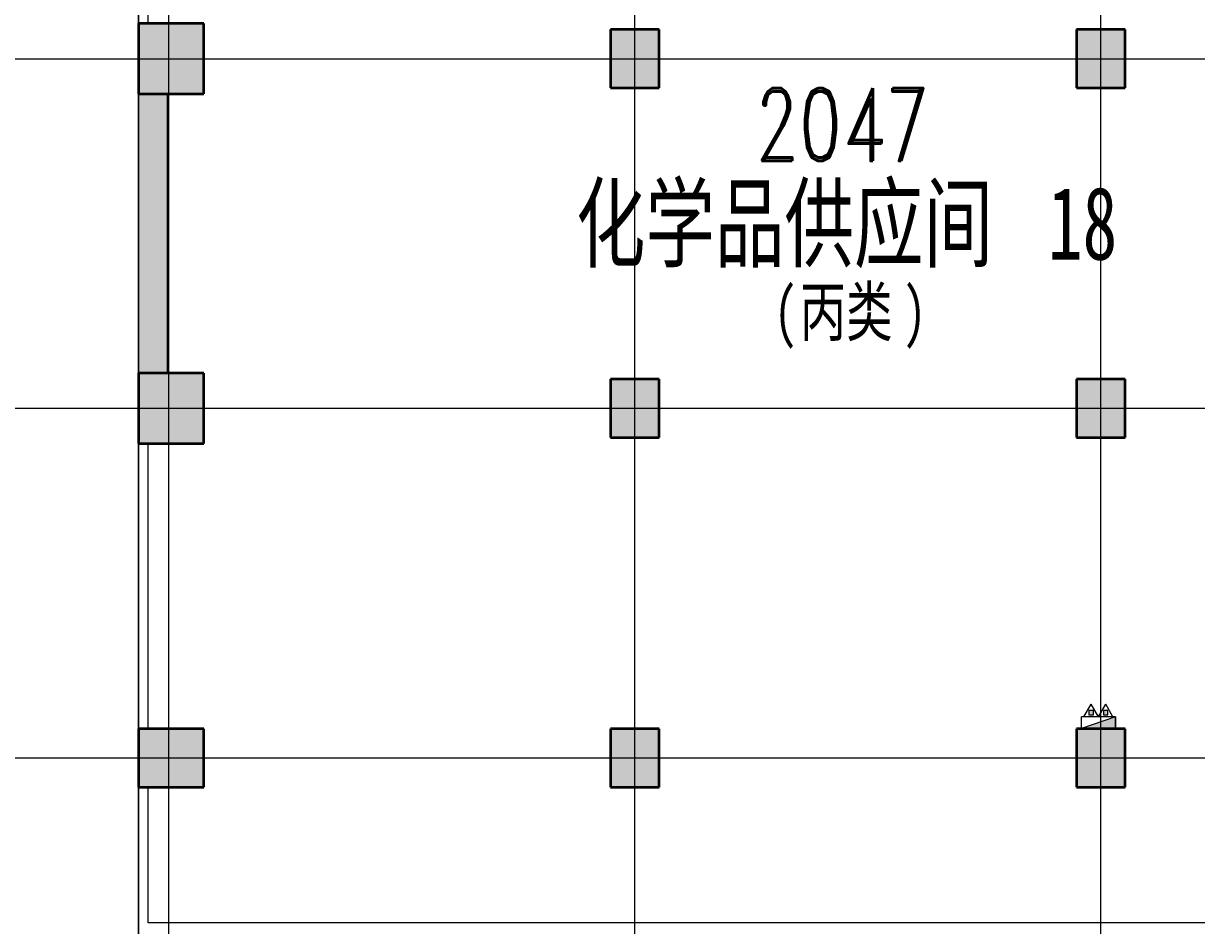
# Model space of a CAD drawing. Header units: millimetres. Extents: x -172041 to 399210, y -31706 to 192400.
# Drawn here: x 241807 to 265971, y 32548 to 51125 of the extents above; entities that cross this region are included whole.
import ezdxf

# ---------------------------------------------------------------- set-up
doc = ezdxf.new("R2010")
doc.units = ezdxf.units.MM
doc.linetypes.add('轴网线', pattern=[22.04, 18.38, -1.83, 0, -1.83])
doc.layers.get('0').update_dxf_attribs({"color": 8})
for name, color, linetype, lineweight in [('A-AREA-IDEN', 8, 'Continuous', 9), ('A-DETL-GENF', 8, 'Continuous', 18), ('A-WALL', 8, 'Continuous', 5), ('A-WALL-PATT', 8, 'Continuous', 9), ('M-EQPM', 8, 'Continuous', 5), ('S-COLS', 8, 'Continuous', 5), ('S-GRID', 8, 'Continuous', 9)]:
    doc.layers.add(name, color=color, linetype=linetype, lineweight=lineweight)
doc.styles.add('RomanD', font='romand__.ttf', dxfattribs={"width": 0.7, "height": 1500})
doc.styles.add('仿宋_2', font='', dxfattribs={"width": 0.7, "height": 1500})
doc.styles.add('仿宋_5', font='', dxfattribs={"width": 0.7, "height": 1000})
doc.styles.get('仿宋_2').set_extended_font_data('FangSong')
doc.styles.get('仿宋_5').set_extended_font_data('FangSong')

# ---------------------------------------------------------------- blocks, each defined once
blk = doc.blocks.new('砼_柱_矩形 - 1000X1200-501527-LAY-2F-1_500-A')
at = {"layer": 'S-COLS', "lineweight": 15, "true_color": 0xc0c0c0}
blk.add_hatch(color=9, dxfattribs=at).paths.add_polyline_path([(-500, -600), (500, -600), (500, 600), (-500, 600), (-500, -100)], flags=0)
at = {"layer": 'S-COLS', "color": 7, "lineweight": 35}
for p, q in [((500, 600), (-500, 600)), ((-500, 600), (-500, -600)), ((500, -600), (500, 600)), ((-500, -600), (500, -600))]:
    blk.add_line(p, q, dxfattribs=at)
blk = doc.blocks.new('X-ST-F3-02-C-001_HLP2_rvt-1-LAY-2F-1_500-A')
at = {"layer": 'S-COLS', "true_color": 0xc0c0c0}
for points in [[(244175, 49675), (245525, 49675), (245525, 51125), (244175, 51125), (244175, 50400)], [(254900, 49800), (254900, 51000), (253900, 51000), (253900, 49800)], [(264500, 49800), (264500, 51000), (263500, 51000), (263500, 49800)], [(245525, 42475), (245525, 43925), (244175, 43925), (244175, 42475)], [(263500, 42600), (264500, 42600), (264500, 43800), (263500, 43800)], [(245525, 35400), (245525, 36600), (244175, 36600), (244175, 35400), (244375, 35400)], [(263500, 35400), (264500, 35400), (264500, 36600), (263500, 36600), (263500, 35645)]]:
    blk.add_hatch(color=9, dxfattribs=at).paths.add_polyline_path(points, flags=0)
at = {"layer": 'S-COLS', "color": 7, "lineweight": 35}
for p, q in [((245525, 51125), (244175, 51125)), ((244175, 51125), (244175, 49675)), ((245525, 49675), (245525, 51125)), ((254900, 51000), (253900, 51000)), ((253900, 51000), (253900, 49800)), ((254900, 49800), (254900, 51000)), ((264500, 51000), (263500, 51000)), ((263500, 51000), (263500, 49800)), ((264500, 49800), (264500, 51000)), ((253900, 49800), (254900, 49800)), ((263500, 49800), (264500, 49800)), ((244175, 49675), (245525, 49675)), ((245525, 43925), (244175, 43925)), ((244175, 43925), (244175, 42475)), ((245525, 42475), (245525, 43925)), ((264500, 43800), (263500, 43800)), ((263500, 43800), (263500, 42600)), ((264500, 42600), (264500, 43800)), ((263500, 42600), (264500, 42600)), ((244175, 42475), (245525, 42475)), ((245525, 36600), (244175, 36600)), ((244175, 36600), (244175, 35400)), ((245525, 35400), (245525, 36600)), ((264500, 36600), (263500, 36600)), ((263500, 36600), (263500, 35400)), ((264500, 35400), (264500, 36600)), ((244175, 35400), (245525, 35400)), ((263500, 35400), (264500, 35400))]:
    blk.add_line(p, q, dxfattribs=at)
at = {"lineweight": 15}
for p in [(254400, 43200), (254400, 36000)]:
    blk.add_blockref('砼_柱_矩形 - 1000X1200-501527-LAY-2F-1_500-A', p, dxfattribs=at)
blk = doc.blocks.new('室内消火栓箱_带灭火器__左右式_ - SG24D65-P-V57-LAY-2F-1_500-A')
at = {"layer": 'A-DETL-GENF', "lineweight": 5}
blk.add_hatch(color=256, dxfattribs=at).paths.add_polyline_path([(-350, -240), (350, 0), (-350, 0)], flags=0)
h = blk.add_hatch(color=256, dxfattribs=at)
h.paths.add_polyline_path([(-105, -370), (-105, -280), (-195, -280), (-195, -370)], flags=0)
h.paths.add_polyline_path([(105, -370), (195, -370), (195, -280), (105, -280)], flags=0)
for p, q in [((350, 0), (-350, 0)), ((-350, -240), (350, 0)), ((-350, -240), (-350, 0)), ((-350, 0), (-350, -240)), ((-350, -240), (350, 0)), ((350, 0), (-350, 0)), ((-350, -240), (350, -240)), ((-300, -240), (-150, -500)), ((0, -240), (-150, -500)), ((0, -240), (150, -500)), ((300, -240), (150, -500)), ((-105, -280), (-195, -280)), ((-195, -280), (-195, -370)), ((-195, -370), (-105, -370)), ((-105, -370), (-105, -280)), ((195, -280), (105, -280)), ((105, -280), (105, -370)), ((105, -370), (195, -370)), ((195, -370), (195, -280))]:
    blk.add_line(p, q, dxfattribs=at)
at = {"layer": 'M-EQPM'}
blk.add_line((350, 0), (350, -240), dxfattribs=at)

msp = doc.modelspace()

# ---------------------------------------------------------------- hatches: boundary and pattern name
at = {"layer": 'A-WALL-PATT', "lineweight": 5}
msp.add_hatch(color=256, dxfattribs=at).paths.add_polyline_path([(244775, 43925), (244775, 49675), (244175, 49675), (244175, 43925)], flags=0)

# ---------------------------------------------------------------- linework, layer by layer
at = {"layer": 'A-WALL', "lineweight": 9}
for p, q in [((244175, 51125), (244175, 57000)), ((244175, 57000), (244175, 51125)), ((244375, 51125), (244375, 57000)), ((244175, 49675), (244175, 43925)), ((244775, 43925), (244775, 49675)), ((244175, 36600), (244175, 42475)), ((244175, 42475), (244175, 36600)), ((244375, 36600), (244375, 42475)), ((244175, 29400), (244175, 35400)), ((244175, 35400), (244175, 29400)), ((244375, 32600), (244375, 35400)), ((269450, 32600), (244375, 32600))]:
    msp.add_line(p, q, dxfattribs=at)
at = {"layer": 'A-WALL'}
msp.add_line((244175, 43925), (244175, 49675), dxfattribs=at)
at = {"layer": 'S-GRID', "linetype": '轴网线'}
for p, q in [((244800, -17706.2), (244800, 174400)), ((254400, -17706.2), (254400, 174400)), ((264000, -17706.2), (264000, 174400)), ((-16000, 50400), (308800, 50400)), ((-16000, 43200), (308800, 43200)), ((-16000, 36000), (308800, 36000))]:
    msp.add_line(p, q, dxfattribs=at)

# ---------------------------------------------------------------- block references
at = {"lineweight": 5}
msp.add_blockref('X-ST-F3-02-C-001_HLP2_rvt-1-LAY-2F-1_500-A', (0, 0), dxfattribs=at)
at = {"layer": 'M-EQPM', "rotation": 180}
msp.add_blockref('室内消火栓箱_带灭火器__左右式_ - SG24D65-P-V57-LAY-2F-1_500-A', (263950, 36605), dxfattribs=at)

# ---------------------------------------------------------------- texts
at = {"layer": 'A-AREA-IDEN', "attachment_point": 1}
for s, insert, char_height, width, style in [('2047', (256873.5, 49795.2), 1500, 4826.159, 'RomanD'), ('化学品供应间', (253185.8, 47761.1), 1500, 11784.806, '仿宋_2'), ('18', (262909.2, 47761.1), 1500, 1964.134, '仿宋_2'), ('\\f仿宋|b0|i0|c134|p49|;\\W.7;(', (257265.5, 45691), 1000, 645.358, '仿宋_5'), ('丙类', (257798, 45691), 1000, 2581.434, '仿宋_5'), ('\\f仿宋|b0|i0|c134|p49|;\\W.7;)', (259927.9, 45691), 1000, 645.358, '仿宋_5')]:
    msp.add_mtext(s, dxfattribs=dict(at, insert=insert, char_height=char_height, width=width, style=style))

doc.saveas('drawing.dxf')
